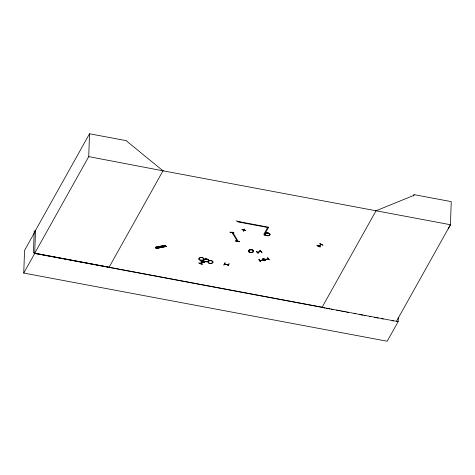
<?xml version="1.0" encoding="UTF-8"?>
<svg xmlns="http://www.w3.org/2000/svg" width="475" height="475" viewBox="0 0 475 475"><rect width="100%" height="100%" fill="white"/><g stroke="black" fill="none" stroke-linecap="round" stroke-linejoin="round"><path stroke-width="0.71" d="M260.787 251.394L257.23 252.338L257.634 252.005M260.466 251.334L260.733 251.4M260.852 251.477L257.391 252.421M398.305 317.258L398.151 321.64L387.202 341.234L23.75 273.066L24.54 250.432L35.494 230.838M34.23 230.512L33.446 252.949L109.119 267.235M23.75 273.066L34.705 253.466L35.506 230.411L89.532 133.766L126.736 140.743L126.724 141.164L163.014 170.816L450.442 224.728L451.25 201.626L414.046 194.649L413.327 195.938M322.139 307.194L34.711 253.276L88.736 156.631L89.532 133.766M198.977 262.812C198.491 263.364 202.498 264.753 202.457 264.017M200.527 263.346L202.582 261.505M200.913 263.483L202.967 261.636M204.612 262.248L201.032 260.971M223.879 265.032L225.079 262.8M224.907 263.91L224.948 263.839M225.049 262.812L223.909 265.068M227.792 265.602C228.76 265.721 230.274 260.906 227.84 265.78M227.964 264.403L227.953 264.64M230.001 232.061L233.801 233.071L233.872 232.768M231.865 232.578L232.008 232.109M232.144 232.132L232.026 232.602L232.803 232.453L238.147 241.27L237.405 241.389L232.067 232.566M240.095 221.789L236.223 220.911M239.596 241.472C239.721 242.197 235.345 241.324 235.725 240.736M238.207 221.498L237.963 221.451M237.726 240.813L237.785 241.27M241.947 229.752L245.866 230.411L241.947 229.615M244.477 229.14L243.497 231.088M244.5 230.12L244.542 230.048M243.485 231.277L244.655 229.021M256.268 251.37L258.222 253.377L256.31 251.204M259.012 259.386C258.442 259.659 260.389 262.23 260.567 261.452M260.045 250.367L261.974 252.368L259.867 250.248M260.561 261.642L258.976 259.528L260.543 261.47M262.942 258.774L264.498 260.84L262.936 258.756M263.079 259.659L263.221 259.973M265.418 232.904L264.438 235.208L264.231 234.977M264.379 233.848L264.801 234.163M264.444 234.11L264.421 233.777M263.839 258.56L265.436 260.65L263.88 258.394M265.05 259.261L265.068 259.593M268.084 258.976L267.947 258.673M269.171 259.706L267.609 257.64L269.355 259.831M320.221 246.697C320.209 247.457 316.617 245.67 317.152 245.195M319.028 246.014L318.927 245.694M319.782 243.586L322.852 245.094M414.046 194.649L414.022 195.308L376.04 210.769M235.653 241.033L239.578 241.632L235.713 240.914M259.754 260.573L263.453 259.801M263.536 259.896L259.867 260.638M264.623 259.582L268.357 258.827M198.954 262.984L202.451 264.207M201.525 262.723L201.863 262.812M202.006 262.687L201.649 262.533L201.976 262.622M316.997 245.462L320.197 246.852M321.254 244.506L318.618 246.098L318.921 245.931M200.486 263.494L202.546 261.654M448.145 228.938L450.442 224.728L396.417 321.373M108.989 267.461L163.139 170.584M163.067 170.822L88.736 156.631M228.344 264.789L224.473 264.076L228.309 264.694M267.645 227.477L263.773 234.401L264.527 234.543L268.624 227.216L238.153 221.498L237.928 221.902L268.399 227.62M376.164 210.544L322.014 307.42L324.93 307.972M264.741 234.163L264.468 234.015M264.225 235.167L265.442 233.053M201.026 261.161L204.624 262.259M200.325 263.471L202.398 261.606M155.343 247.475L165.615 245.64L155.384 247.517L165.567 245.504L165.407 245.225L155.23 247.315L155.456 247.54M165.965 246.127L166.22 246.472L156.103 248.496L155.848 248.152L166.03 246.133M319.907 243.669L322.869 245.237M318.802 246.133L321.231 244.518M264.765 259.647L268.369 258.905M165.413 245.302L155.295 247.321M155.966 248.312L166.179 246.335L156.121 248.508M259.896 250.396L261.808 252.368M34.705 253.466L398.151 321.64M326.384 308.245L330.03 308.934M331.491 309.207L332.945 309.48M336.591 310.169L340.237 310.858M341.697 311.137L345.343 311.82M346.798 312.099L348.258 312.372M354.089 313.476L355.549 313.749M359.195 314.438L362.841 315.127M364.295 315.4L365.756 315.673M369.402 316.362L370.856 316.641M374.502 317.324L378.147 318.012M381.793 318.701L383.254 318.98M392 320.631L393.46 320.904M244.132 230.298L244.53 230.286M229.989 232.222L233.866 232.958M201.05 261.113L204.529 262.313M317.11 245.379L320.215 246.887M202.997 261.808L200.955 263.661M201.085 263.708L203.158 261.885M262.758 258.762L264.343 260.846M266.095 235.511A2.518 1.366 2 0 0 269.931 234.478A2.512 1.366 2 0 0 266.226 233.142A2.518 1.366 2 0 0 266.095 235.511A2.512 1.366 2 0 0 269.925 234.472A2.518 1.366 2 0 0 266.22 233.142A2.512 1.366 2 0 0 266.095 235.505M266.089 235.428A2.529 1.372 2 0 0 269.942 234.395A2.529 1.372 2 0 0 266.22 233.053A2.529 1.372 2 0 0 266.089 235.428M249.191 252.017A2.518 1.366 2 0 0 253.401 251.507A2.518 1.366 2 0 0 250.325 249.755A2.518 1.366 2 0 0 249.191 252.017A2.518 1.366 2 0 0 253.401 251.518A2.512 1.366 2 0 0 250.325 249.761A2.518 1.366 2 0 0 249.191 252.023M253.401 251.518A2.518 1.366 2 0 0 250.325 249.761A2.512 1.366 2 0 0 249.191 252.017A2.512 1.366 2 0 0 253.395 251.513M204.238 261.315A2.518 1.366 2 0 0 208.454 260.811A2.518 1.366 2 0 0 205.372 259.053A2.518 1.366 2 0 0 204.238 261.315A2.512 1.366 2 0 0 208.448 260.811A2.512 1.366 2 0 0 205.378 259.059A2.512 1.366 2 0 0 204.244 261.315M204.238 261.232A2.529 1.372 2 0 0 208.466 260.728A2.529 1.372 2 0 0 205.378 258.964A2.529 1.372 2 0 0 204.238 261.232M208.679 262.93A2.518 1.366 2 0 0 212.895 262.42A2.518 1.366 2 0 0 209.813 260.668A2.518 1.366 2 0 0 208.679 262.93A2.512 1.366 2 0 0 212.889 262.426A2.512 1.366 2 0 0 209.819 260.674A2.512 1.366 2 0 0 208.685 262.93M199.595 259.849A2.518 1.366 2 0 0 203.805 259.344A2.512 1.366 2 0 0 200.729 257.587A2.518 1.366 2 0 0 199.595 259.849A2.512 1.366 2 0 0 203.799 259.338A2.518 1.366 2 0 0 200.729 257.592A2.512 1.366 2 0 0 199.595 259.843"/></g></svg>
